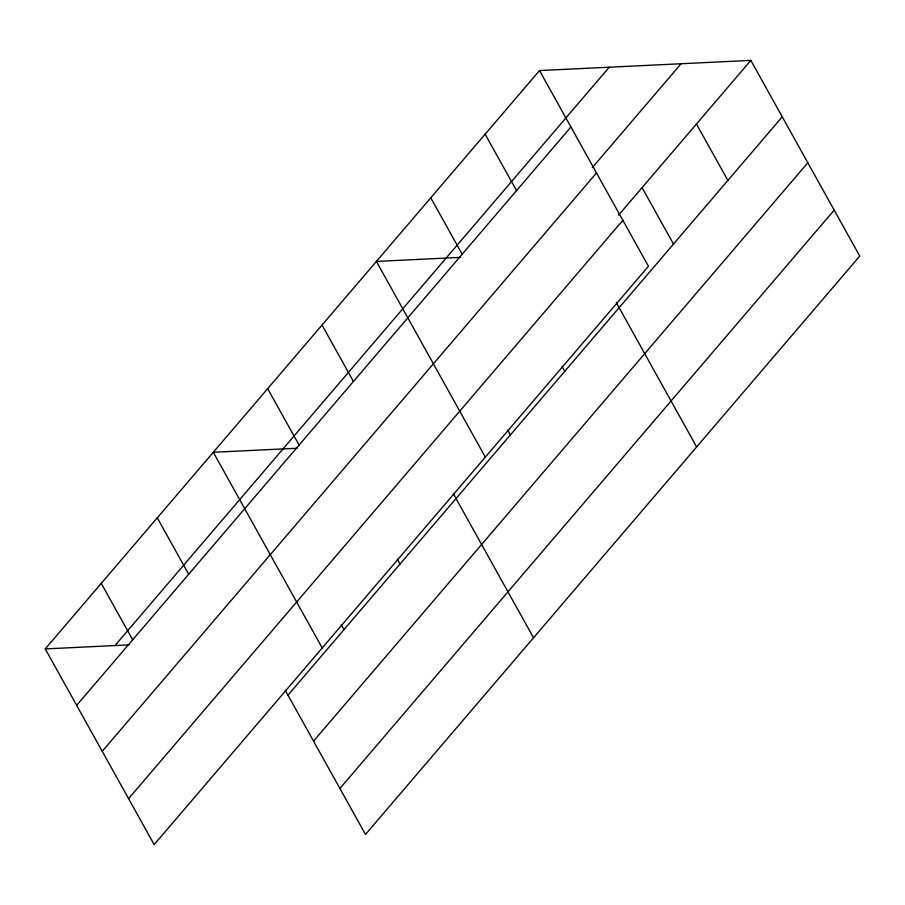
<?xml version="1.0" encoding="UTF-8"?>
<svg xmlns="http://www.w3.org/2000/svg" width="905" height="905" viewBox="0 0 905 905"><rect width="100%" height="100%" fill="white"/><g stroke="black" fill="none" stroke-linecap="round" stroke-linejoin="round"><path stroke-width="1.36" d="M539.516 70.567L648.433 266.262L154.167 844.614L45.25 648.919L539.516 70.567L750.833 60.386L859.75 256.081L365.484 834.433L285.245 690.266M114.98 645.559L609.246 67.208M76.654 705.346L570.919 126.994M592.289 167.663L681.092 63.746M102.242 751.308L596.497 172.946M618.534 215.198L750.833 60.386M128.589 798.651L622.855 220.3M287.971 695.176L782.237 116.824M313.56 741.127L807.814 162.776M339.907 788.481L834.172 210.13M460.226 257.382L376.401 261.421L485.329 457.115M297.123 448.247L213.297 452.274L322.225 647.969M45.25 648.919L129.076 644.88M696.454 124.008L727.869 180.434M642.086 187.629L673.501 244.056M616.396 302.768L696.646 446.934M485.137 134.178L516.551 190.616M562.028 366.389L564.765 371.299M430.769 197.799L462.184 254.237M507.66 430.011L510.397 434.909M453.292 493.621L533.543 637.799M322.033 325.042L353.448 381.469M397.272 559.177L400.01 564.075M267.665 388.652L299.08 445.09M341.264 624.722L343.99 629.631M157.278 517.818L188.693 574.256M101.27 583.374L132.673 639.801"/></g></svg>
